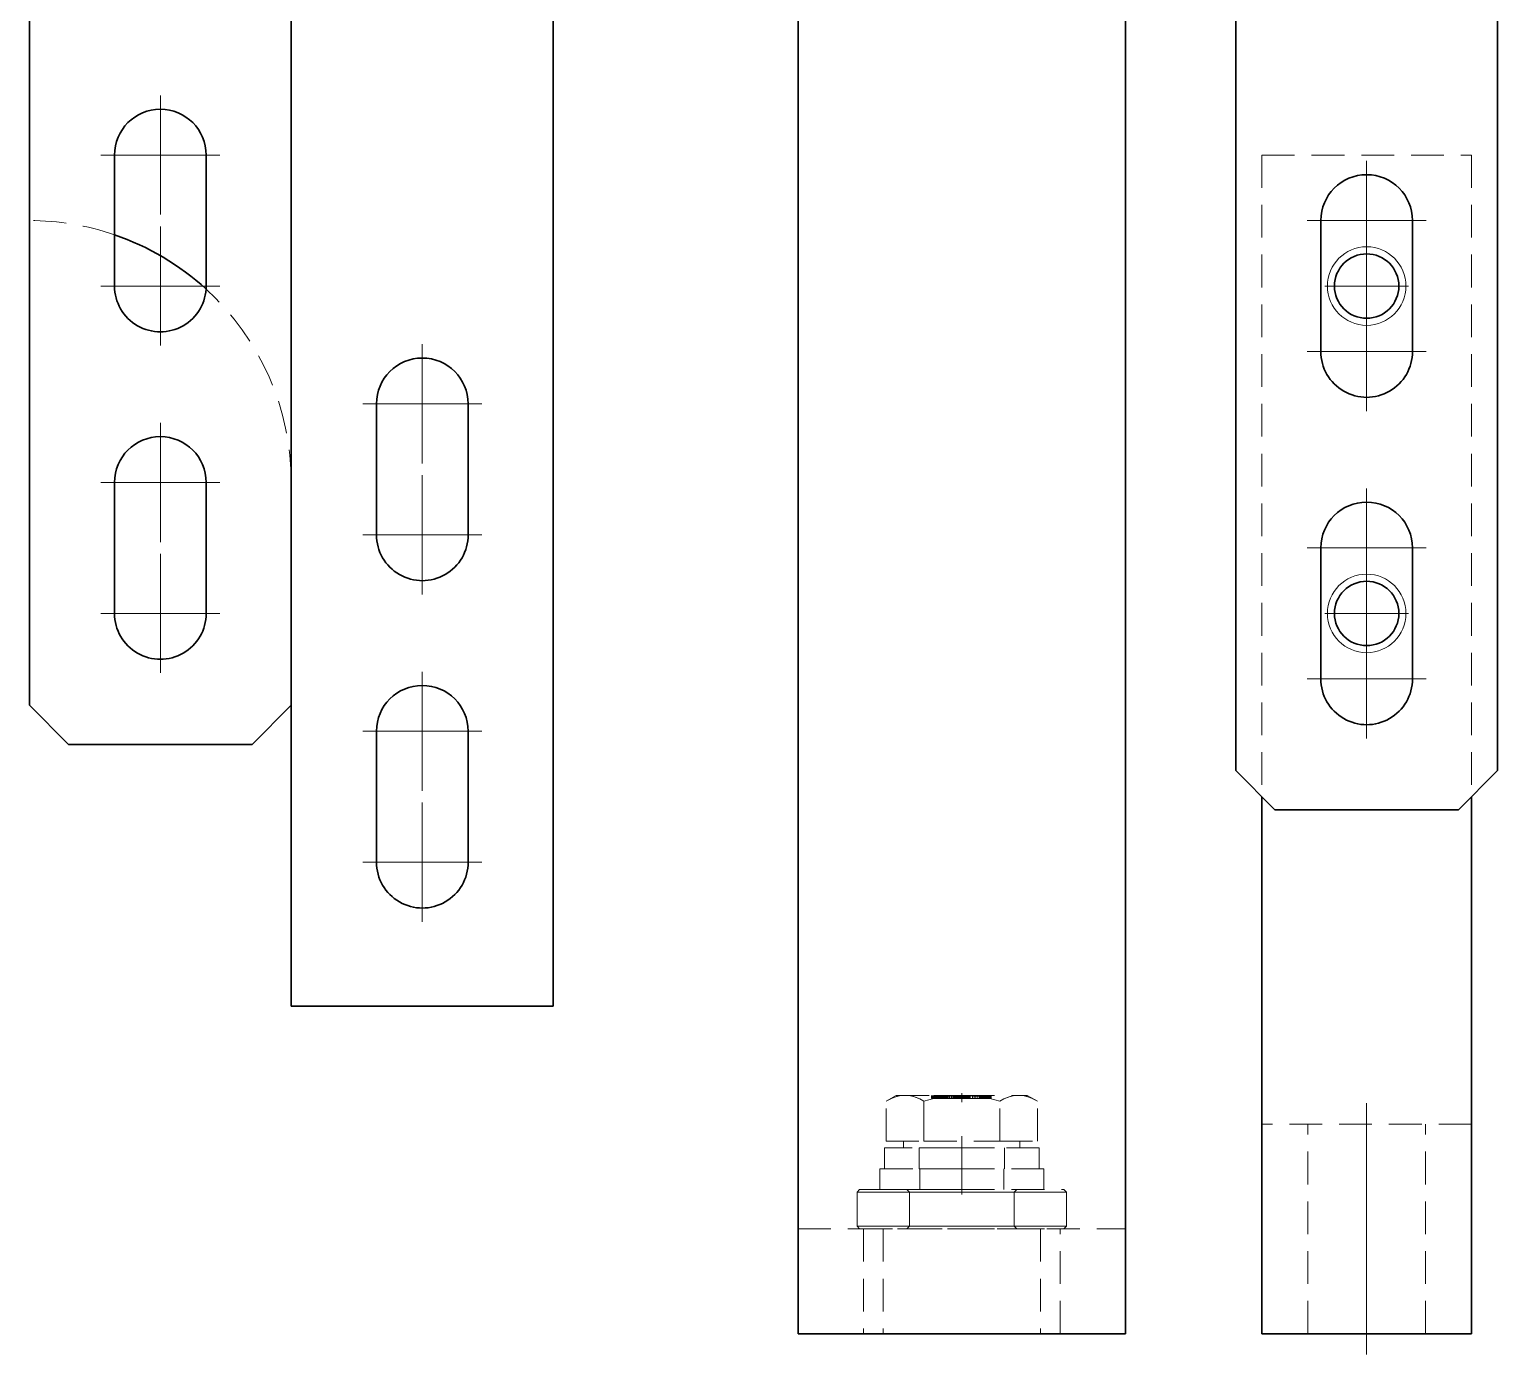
# Model space of a CAD drawing. Header units: millimetres. Extents: x 9439 to 18429, y 1498 to 3280.
# Drawn here: x 9755.2 to 9867.3, y 2251.2 to 2352.4 of the extents above; entities that cross this region are included whole.
import ezdxf

# ---------------------------------------------------------------- set-up
doc = ezdxf.new("R2010")
doc.units = ezdxf.units.MM
doc.linetypes.add('CENTER-HOKUTO', pattern=[23, 20, -1, 1, -1])
doc.linetypes.add('HIDDEN-HOKUTO', pattern=[3.8, 2.5, -1.3])
doc.layers.add('AM_7', color=2, linetype='CENTER-HOKUTO', lineweight=30)
doc.layers.add('AM_HID', color=1, linetype='HIDDEN-HOKUTO', lineweight=25)

msp = doc.modelspace()

# ---------------------------------------------------------------- linework, layer by layer
at = {"color": 7, "lineweight": 35}
for p, q in [((9813.924, 2264.792), (9813.924, 2422.792)), ((9838.924, 2264.792), (9838.924, 2412.792)), ((9847.333, 2295.793), (9847.333, 2360.793)), ((9867.333, 2295.793), (9867.333, 2360.793)), ((9755.233, 2300.793), (9755.233, 2350.793)), ((9775.233, 2300.793), (9775.233, 2350.793)), ((9795.233, 2277.793), (9795.233, 2350.793)), ((9775.233, 2300.793), (9775.233, 2277.793)), ((9849.333, 2293.793), (9849.333, 2252.791)), ((9865.333, 2293.793), (9865.333, 2252.791)), ((9795.233, 2277.793), (9775.233, 2277.793)), ((9813.924, 2252.792), (9838.924, 2252.792))]:
    msp.add_line(p, q, dxfattribs=at)
at = {"color": 7, "lineweight": 35, "ltscale": 0.3}
for p, q in [((9795.233, 2350.793), (9795.233, 2362.793)), ((9813.924, 2252.792), (9813.924, 2264.792)), ((9838.924, 2264.792), (9838.924, 2252.792))]:
    msp.add_line(p, q, dxfattribs=at)
at = {"color": 7, "lineweight": 35, "ltscale": 0.1}
for p, q in [((9755.233, 2350.793), (9755.233, 2354.793)), ((9775.233, 2350.793), (9775.233, 2354.793))]:
    msp.add_line(p, q, dxfattribs=at)
at = {"color": 7, "lineweight": 35, "ltscale": 0.25}
for p, q in [((9761.733, 2332.793), (9761.733, 2342.793)), ((9768.733, 2342.793), (9768.733, 2332.793)), ((9853.833, 2327.793), (9853.833, 2337.793)), ((9860.833, 2337.793), (9860.833, 2327.793)), ((9781.733, 2323.793), (9781.733, 2313.793)), ((9788.733, 2313.793), (9788.733, 2323.793)), ((9761.733, 2307.793), (9761.733, 2317.793)), ((9768.733, 2317.793), (9768.733, 2307.793)), ((9853.833, 2302.793), (9853.833, 2312.793)), ((9860.833, 2312.793), (9860.833, 2302.793)), ((9781.733, 2298.793), (9781.733, 2288.793)), ((9788.733, 2288.793), (9788.733, 2298.793))]:
    msp.add_line(p, q, dxfattribs=at)
at = {"color": 7, "lineweight": 35, "ltscale": 0.106066}
for p, q in [((9758.233, 2297.793), (9755.233, 2300.793)), ((9772.233, 2297.793), (9775.233, 2300.793)), ((9850.333, 2292.793), (9847.333, 2295.793)), ((9864.333, 2292.793), (9867.333, 2295.793))]:
    msp.add_line(p, q, dxfattribs=at)
at = {"color": 7, "lineweight": 35, "ltscale": 0.35}
for p, q in [((9772.233, 2297.793), (9758.233, 2297.793)), ((9864.333, 2292.793), (9850.333, 2292.793))]:
    msp.add_line(p, q, dxfattribs=at)
at = {"color": 7, "lineweight": 35, "ltscale": 0.4}
msp.add_line((9849.333, 2252.791), (9865.333, 2252.791), dxfattribs=at)
at = {"color": 7, "lineweight": 13}
for centre in [(9857.333, 2332.791), (9857.333, 2307.791)]:
    msp.add_circle(centre, 3, dxfattribs=at)
at = {"color": 7, "lineweight": 35}
for centre in [(9857.333, 2332.791), (9857.333, 2307.791)]:
    msp.add_circle(centre, 2.458, dxfattribs=at)
for centre, radius, start, end in [((9765.233, 2342.793), 3.5, 0, 179.99999), ((9857.333, 2337.793), 3.5, 0, 179.99999), ((9755.233, 2317.793), 20, 47.57666, 71.03425), ((9765.233, 2332.793), 3.5, 179.99999, 0), ((9785.233, 2323.793), 3.5, 0, 179.99999), ((9857.333, 2327.793), 3.5, 179.99999, 0), ((9765.233, 2317.793), 3.5, 0, 179.99999), ((9857.333, 2312.793), 3.5, 0, 179.99999), ((9785.233, 2313.793), 3.5, 179.99999, 0), ((9765.233, 2307.793), 3.5, 179.99999, 0), ((9857.333, 2302.793), 3.5, 179.99999, 0), ((9785.233, 2298.793), 3.5, 0, 179.99999), ((9785.233, 2288.793), 3.5, 179.99999, 0)]:
    msp.add_arc(centre, radius, start, end, dxfattribs=at)
at = {"layer": 'AM_7', "color": 2, "lineweight": 13}
for p, q in [((9765.233, 2347.343), (9765.233, 2338.243)), ((9769.783, 2342.793), (9760.683, 2342.793)), ((9857.333, 2342.343), (9857.333, 2333.243)), ((9765.233, 2337.343), (9765.233, 2328.243)), ((9861.883, 2337.793), (9852.783, 2337.793)), ((9857.333, 2335.987), (9857.333, 2329.595)), ((9769.783, 2332.793), (9760.683, 2332.793)), ((9860.529, 2332.791), (9854.137, 2332.791)), ((9857.333, 2332.343), (9857.333, 2323.243)), ((9785.233, 2328.343), (9785.233, 2319.243)), ((9861.883, 2327.793), (9852.783, 2327.793)), ((9789.783, 2323.793), (9780.683, 2323.793)), ((9765.233, 2322.343), (9765.233, 2313.243)), ((9785.233, 2318.343), (9785.233, 2309.243)), ((9769.783, 2317.793), (9760.683, 2317.793)), ((9857.333, 2317.343), (9857.333, 2308.243)), ((9789.783, 2313.793), (9780.683, 2313.793)), ((9861.883, 2312.793), (9852.783, 2312.793)), ((9765.233, 2312.343), (9765.233, 2303.243)), ((9857.333, 2310.987), (9857.333, 2304.595)), ((9769.783, 2307.793), (9760.683, 2307.793)), ((9860.529, 2307.791), (9854.137, 2307.791)), ((9857.333, 2307.343), (9857.333, 2298.243)), ((9785.233, 2303.343), (9785.233, 2294.243)), ((9861.883, 2302.793), (9852.783, 2302.793)), ((9789.783, 2298.793), (9780.683, 2298.793)), ((9785.233, 2293.343), (9785.233, 2284.243)), ((9789.783, 2288.793), (9780.683, 2288.793)), ((9826.424, 2271.166), (9826.424, 2270.482)), ((9857.333, 2251.191), (9857.333, 2270.391)), ((9826.424, 2267.862), (9826.424, 2263.421))]:
    msp.add_line(p, q, dxfattribs=at)
at = {"layer": 'AM_HID', "color": 1, "lineweight": 13}
for p, q in [((9849.333, 2342.791), (9849.333, 2293.793)), ((9849.333, 2342.791), (9865.333, 2342.791)), ((9865.333, 2342.791), (9865.333, 2293.793)), ((9821.424, 2270.992), (9820.649, 2270.544)), ((9820.649, 2267.492), (9820.649, 2270.544)), ((9821.424, 2270.992), (9826.424, 2270.992)), ((9823.535, 2267.492), (9823.535, 2270.544)), ((9823.535, 2270.544), (9823.535, 2267.492)), ((9824.115, 2270.992), (9824.115, 2270.742)), ((9824.119, 2270.742), (9824.115, 2270.742)), ((9824.119, 2270.992), (9824.119, 2270.742)), ((9824.13, 2270.742), (9824.119, 2270.742)), ((9824.12, 2270.992), (9824.12, 2270.742)), ((9824.13, 2270.992), (9824.13, 2270.742)), ((9824.149, 2270.742), (9824.13, 2270.742)), ((9824.136, 2270.992), (9824.136, 2270.742)), ((9824.149, 2270.992), (9824.149, 2270.742)), ((9824.175, 2270.742), (9824.149, 2270.742)), ((9824.163, 2270.992), (9824.163, 2270.742)), ((9824.167, 2270.992), (9824.167, 2270.742)), ((9824.175, 2270.992), (9824.175, 2270.742)), ((9824.209, 2270.742), (9824.175, 2270.742)), ((9824.2, 2270.992), (9824.2, 2270.742)), ((9824.209, 2270.992), (9824.209, 2270.742)), ((9824.251, 2270.742), (9824.209, 2270.742)), ((9824.248, 2270.992), (9824.248, 2270.742)), ((9824.251, 2270.992), (9824.251, 2270.742)), ((9824.3, 2270.742), (9824.251, 2270.742)), ((9824.297, 2270.992), (9824.3, 2270.992)), ((9824.297, 2270.992), (9824.297, 2270.742)), ((9824.3, 2270.992), (9824.3, 2270.742)), ((9824.3, 2270.992), (9824.309, 2270.992)), ((9824.3, 2270.992), (9824.3, 2270.742)), ((9824.356, 2270.742), (9824.3, 2270.742)), ((9824.301, 2270.992), (9824.301, 2270.742)), ((9824.307, 2270.992), (9824.307, 2270.742)), ((9824.309, 2270.992), (9824.323, 2270.992)), ((9824.309, 2270.992), (9824.309, 2270.742)), ((9824.314, 2270.992), (9824.314, 2270.742)), ((9824.323, 2270.992), (9824.323, 2270.742)), ((9824.323, 2270.992), (9824.343, 2270.992)), ((9824.323, 2270.992), (9824.323, 2270.742)), ((9824.324, 2270.992), (9824.324, 2270.742)), ((9824.324, 2270.992), (9824.324, 2270.742)), ((9824.324, 2270.992), (9824.324, 2270.742)), ((9824.324, 2270.992), (9824.324, 2270.742)), ((9824.325, 2270.992), (9824.325, 2270.742)), ((9824.325, 2270.992), (9824.325, 2270.742)), ((9824.325, 2270.992), (9824.325, 2270.742)), ((9824.325, 2270.992), (9824.325, 2270.742)), ((9824.328, 2270.992), (9824.328, 2270.742)), ((9824.328, 2270.992), (9824.328, 2270.742)), ((9824.328, 2270.992), (9824.328, 2270.742)), ((9824.328, 2270.992), (9824.328, 2270.742)), ((9824.331, 2270.992), (9824.331, 2270.742)), ((9824.331, 2270.992), (9824.331, 2270.742)), ((9824.331, 2270.992), (9824.331, 2270.742)), ((9824.331, 2270.992), (9824.331, 2270.742)), ((9824.336, 2270.992), (9824.336, 2270.742)), ((9824.336, 2270.992), (9824.336, 2270.742)), ((9824.336, 2270.992), (9824.336, 2270.742)), ((9824.336, 2270.992), (9824.336, 2270.742)), ((9824.336, 2270.992), (9824.336, 2270.742)), ((9824.342, 2270.992), (9824.342, 2270.742)), ((9824.342, 2270.992), (9824.342, 2270.742)), ((9824.342, 2270.992), (9824.342, 2270.742)), ((9824.342, 2270.992), (9824.342, 2270.742)), ((9824.343, 2270.992), (9824.369, 2270.992)), ((9824.343, 2270.992), (9824.343, 2270.742)), ((9824.349, 2270.992), (9824.349, 2270.742)), ((9824.349, 2270.992), (9824.349, 2270.742)), ((9824.349, 2270.992), (9824.349, 2270.742)), ((9824.349, 2270.992), (9824.349, 2270.742)), ((9824.356, 2270.992), (9824.356, 2270.742)), ((9824.356, 2270.992), (9824.356, 2270.742)), ((9824.356, 2270.992), (9824.356, 2270.742)), ((9824.356, 2270.992), (9824.356, 2270.742)), ((9824.356, 2270.992), (9824.356, 2270.742)), ((9824.421, 2270.742), (9824.356, 2270.742)), ((9824.365, 2270.992), (9824.365, 2270.742)), ((9824.365, 2270.992), (9824.365, 2270.742)), ((9824.365, 2270.992), (9824.365, 2270.742)), ((9824.365, 2270.992), (9824.365, 2270.742)), ((9824.366, 2270.992), (9824.366, 2270.742)), ((9824.369, 2270.992), (9824.4, 2270.992)), ((9824.369, 2270.992), (9824.369, 2270.742)), ((9824.375, 2270.992), (9824.375, 2270.742)), ((9824.375, 2270.992), (9824.375, 2270.742)), ((9824.375, 2270.992), (9824.375, 2270.742)), ((9824.375, 2270.992), (9824.375, 2270.742)), ((9824.376, 2270.992), (9824.376, 2270.742)), ((9824.386, 2270.992), (9824.386, 2270.742)), ((9824.386, 2270.992), (9824.386, 2270.742)), ((9824.386, 2270.992), (9824.386, 2270.742)), ((9824.386, 2270.992), (9824.386, 2270.742)), ((9824.398, 2270.992), (9824.398, 2270.742)), ((9824.398, 2270.992), (9824.398, 2270.742)), ((9824.398, 2270.992), (9824.398, 2270.742)), ((9824.398, 2270.992), (9824.398, 2270.742)), ((9824.4, 2270.992), (9824.437, 2270.992)), ((9824.4, 2270.992), (9824.4, 2270.742)), ((9824.404, 2270.992), (9824.404, 2270.742)), ((9824.411, 2270.992), (9824.411, 2270.742)), ((9824.411, 2270.992), (9824.411, 2270.742)), ((9824.411, 2270.992), (9824.411, 2270.742)), ((9824.411, 2270.992), (9824.411, 2270.742)), ((9824.421, 2270.992), (9824.421, 2270.742)), ((9824.492, 2270.742), (9824.421, 2270.742)), ((9824.425, 2270.992), (9824.425, 2270.742)), ((9824.425, 2270.992), (9824.425, 2270.742)), ((9824.425, 2270.992), (9824.425, 2270.742)), ((9824.425, 2270.992), (9824.425, 2270.742)), ((9824.437, 2270.992), (9824.48, 2270.992)), ((9824.437, 2270.992), (9824.437, 2270.742)), ((9824.44, 2270.992), (9824.44, 2270.742)), ((9824.44, 2270.992), (9824.44, 2270.742)), ((9824.44, 2270.992), (9824.44, 2270.742)), ((9824.44, 2270.992), (9824.44, 2270.742)), ((9824.452, 2270.992), (9824.452, 2270.742)), ((9824.456, 2270.992), (9824.456, 2270.742)), ((9824.456, 2270.992), (9824.456, 2270.742)), ((9824.456, 2270.992), (9824.456, 2270.742)), ((9824.456, 2270.992), (9824.456, 2270.742)), ((9824.456, 2270.992), (9824.456, 2270.742)), ((9824.473, 2270.992), (9824.473, 2270.742)), ((9824.473, 2270.992), (9824.473, 2270.742)), ((9824.473, 2270.992), (9824.473, 2270.742)), ((9824.473, 2270.992), (9824.473, 2270.742)), ((9824.48, 2270.992), (9824.529, 2270.992)), ((9824.48, 2270.992), (9824.48, 2270.742)), ((9824.492, 2270.992), (9824.492, 2270.742)), ((9824.492, 2270.992), (9824.492, 2270.742)), ((9824.492, 2270.992), (9824.492, 2270.742)), ((9824.492, 2270.992), (9824.492, 2270.742)), ((9824.492, 2270.992), (9824.492, 2270.742)), ((9824.572, 2270.742), (9824.492, 2270.742)), ((9824.507, 2270.992), (9824.507, 2270.742)), ((9824.511, 2270.992), (9824.511, 2270.742)), ((9824.511, 2270.992), (9824.511, 2270.742)), ((9824.511, 2270.992), (9824.511, 2270.742)), ((9824.511, 2270.992), (9824.511, 2270.742)), ((9824.529, 2270.992), (9824.583, 2270.992)), ((9824.529, 2270.992), (9824.529, 2270.742)), ((9824.531, 2270.992), (9824.531, 2270.742)), ((9824.531, 2270.992), (9824.531, 2270.742)), ((9824.531, 2270.992), (9824.531, 2270.742)), ((9824.531, 2270.992), (9824.531, 2270.742)), ((9824.547, 2270.992), (9824.547, 2270.742)), ((9824.572, 2270.992), (9824.572, 2270.742)), ((9824.572, 2270.992), (9824.572, 2270.742)), ((9824.659, 2270.742), (9824.572, 2270.742)), ((9824.583, 2270.992), (9824.645, 2270.992)), ((9824.583, 2270.992), (9824.583, 2270.742)), ((9824.645, 2270.992), (9824.717, 2270.992)), ((9824.645, 2270.992), (9824.645, 2270.742)), ((9824.645, 2270.992), (9824.645, 2270.742)), ((9824.648, 2270.992), (9824.648, 2270.742)), ((9824.659, 2270.992), (9824.659, 2270.742)), ((9824.755, 2270.742), (9824.659, 2270.742)), ((9824.717, 2270.992), (9824.799, 2270.992)), ((9824.717, 2270.992), (9824.717, 2270.742)), ((9824.726, 2270.992), (9824.726, 2270.742)), ((9824.755, 2270.992), (9824.755, 2270.742)), ((9824.858, 2270.742), (9824.755, 2270.742)), ((9824.76, 2270.992), (9824.76, 2270.742)), ((9824.799, 2270.992), (9824.891, 2270.992)), ((9824.799, 2270.992), (9824.799, 2270.742)), ((9824.815, 2270.992), (9824.815, 2270.742)), ((9824.858, 2270.992), (9824.858, 2270.742)), ((9824.97, 2270.742), (9824.858, 2270.742)), ((9824.881, 2270.992), (9824.881, 2270.742)), ((9824.891, 2270.992), (9824.993, 2270.992)), ((9824.891, 2270.992), (9824.891, 2270.742)), ((9824.912, 2270.992), (9824.912, 2270.742)), ((9824.97, 2270.992), (9824.97, 2270.742)), ((9825.09, 2270.742), (9824.97, 2270.742)), ((9824.993, 2270.992), (9825.104, 2270.992)), ((9824.993, 2270.992), (9824.993, 2270.742)), ((9825.011, 2270.992), (9825.011, 2270.742)), ((9825.015, 2270.992), (9825.015, 2270.742)), ((9825.09, 2270.992), (9825.09, 2270.742)), ((9825.217, 2270.742), (9825.09, 2270.742)), ((9825.104, 2270.992), (9825.226, 2270.992)), ((9825.104, 2270.992), (9825.104, 2270.742)), ((9825.126, 2270.992), (9825.126, 2270.742)), ((9825.129, 2270.992), (9825.129, 2270.742)), ((9825.152, 2270.992), (9825.152, 2270.742)), ((9825.217, 2270.992), (9825.217, 2270.742)), ((9825.353, 2270.742), (9825.217, 2270.742)), ((9825.226, 2270.992), (9825.357, 2270.992)), ((9825.226, 2270.992), (9825.226, 2270.742)), ((9825.243, 2270.992), (9825.243, 2270.742)), ((9825.301, 2270.992), (9825.301, 2270.742)), ((9825.353, 2270.992), (9825.353, 2270.742)), ((9825.497, 2270.742), (9825.353, 2270.742)), ((9825.357, 2270.992), (9825.498, 2270.992)), ((9825.357, 2270.992), (9825.357, 2270.742)), ((9825.367, 2270.992), (9825.367, 2270.742)), ((9825.461, 2270.992), (9825.461, 2270.742)), ((9825.497, 2270.992), (9825.497, 2270.742)), ((9825.649, 2270.742), (9825.497, 2270.742)), ((9825.498, 2270.992), (9825.649, 2270.992)), ((9825.498, 2270.992), (9825.498, 2270.742)), ((9825.499, 2270.992), (9825.499, 2270.742)), ((9825.63, 2270.992), (9825.63, 2270.742)), ((9825.637, 2270.992), (9825.637, 2270.742)), ((9825.649, 2270.992), (9825.649, 2270.742)), ((9825.649, 2270.992), (9825.751, 2270.992)), ((9825.649, 2270.992), (9825.649, 2270.742)), ((9825.752, 2270.742), (9825.649, 2270.742)), ((9825.751, 2270.992), (9825.848, 2270.992)), ((9825.751, 2270.992), (9825.751, 2270.742)), ((9825.752, 2270.992), (9825.752, 2270.742)), ((9825.853, 2270.742), (9825.752, 2270.742)), ((9825.783, 2270.992), (9825.783, 2270.742)), ((9825.809, 2270.992), (9825.809, 2270.742)), ((9825.848, 2270.992), (9825.94, 2270.992)), ((9825.848, 2270.992), (9825.848, 2270.742)), ((9825.853, 2270.992), (9825.853, 2270.742)), ((9825.952, 2270.742), (9825.853, 2270.742)), ((9825.935, 2270.992), (9825.935, 2270.742)), ((9825.94, 2270.992), (9826.028, 2270.992)), ((9825.94, 2270.992), (9825.94, 2270.742)), ((9825.952, 2270.992), (9825.952, 2270.742)), ((9826.049, 2270.742), (9825.952, 2270.742)), ((9825.997, 2270.992), (9825.997, 2270.742)), ((9826.026, 2270.992), (9826.026, 2270.742)), ((9826.028, 2270.992), (9826.111, 2270.992)), ((9826.028, 2270.992), (9826.028, 2270.742)), ((9826.049, 2270.992), (9826.049, 2270.742)), ((9826.143, 2270.742), (9826.049, 2270.742)), ((9826.11, 2270.992), (9826.11, 2270.742)), ((9826.111, 2270.992), (9826.189, 2270.992)), ((9826.111, 2270.992), (9826.111, 2270.742)), ((9826.143, 2270.992), (9826.143, 2270.742)), ((9826.236, 2270.742), (9826.143, 2270.742)), ((9826.189, 2270.992), (9826.189, 2270.742)), ((9826.189, 2270.992), (9826.262, 2270.992)), ((9826.189, 2270.992), (9826.189, 2270.742)), ((9826.195, 2270.992), (9826.195, 2270.742)), ((9826.236, 2270.992), (9826.236, 2270.742)), ((9826.326, 2270.742), (9826.236, 2270.742)), ((9826.262, 2270.992), (9826.262, 2270.742)), ((9826.262, 2270.992), (9826.331, 2270.992)), ((9826.262, 2270.992), (9826.262, 2270.742)), ((9826.325, 2270.992), (9826.325, 2270.742)), ((9826.326, 2270.992), (9826.326, 2270.742)), ((9826.415, 2270.742), (9826.326, 2270.742)), ((9826.328, 2270.992), (9826.328, 2270.742)), ((9826.331, 2270.992), (9826.396, 2270.992)), ((9826.331, 2270.992), (9826.331, 2270.742)), ((9826.389, 2270.992), (9826.389, 2270.742)), ((9826.391, 2270.992), (9826.391, 2270.742)), ((9826.396, 2270.992), (9826.455, 2270.992)), ((9826.396, 2270.992), (9826.396, 2270.742)), ((9826.415, 2270.992), (9826.415, 2270.742)), ((9826.501, 2270.742), (9826.415, 2270.742)), ((9826.424, 2270.992), (9831.424, 2270.992)), ((9826.429, 2270.992), (9826.429, 2270.742)), ((9826.444, 2270.992), (9826.444, 2270.742)), ((9826.454, 2270.992), (9826.454, 2270.742)), ((9826.455, 2270.992), (9826.509, 2270.992)), ((9826.455, 2270.992), (9826.455, 2270.742)), ((9826.493, 2270.992), (9826.493, 2270.742)), ((9826.501, 2270.992), (9826.501, 2270.742)), ((9826.585, 2270.742), (9826.501, 2270.742)), ((9826.509, 2270.992), (9826.558, 2270.992)), ((9826.509, 2270.992), (9826.509, 2270.742)), ((9826.513, 2270.992), (9826.513, 2270.742)), ((9826.535, 2270.992), (9826.535, 2270.742)), ((9826.558, 2270.992), (9826.601, 2270.992)), ((9826.558, 2270.992), (9826.558, 2270.742)), ((9826.569, 2270.992), (9826.569, 2270.742)), ((9826.572, 2270.992), (9826.572, 2270.742)), ((9826.585, 2270.992), (9826.585, 2270.742)), ((9826.664, 2270.742), (9826.585, 2270.742)), ((9826.586, 2270.992), (9826.586, 2270.742)), ((9826.601, 2270.992), (9826.638, 2270.992)), ((9826.601, 2270.992), (9826.601, 2270.742)), ((9826.604, 2270.992), (9826.604, 2270.742)), ((9826.621, 2270.992), (9826.621, 2270.742)), ((9826.633, 2270.992), (9826.633, 2270.742)), ((9826.638, 2270.992), (9826.67, 2270.992)), ((9826.638, 2270.992), (9826.638, 2270.742)), ((9826.651, 2270.992), (9826.651, 2270.742)), ((9826.658, 2270.992), (9826.658, 2270.742)), ((9826.664, 2270.992), (9826.664, 2270.742)), ((9826.735, 2270.742), (9826.664, 2270.742)), ((9826.67, 2270.992), (9826.67, 2270.742)), ((9826.67, 2270.992), (9826.695, 2270.992)), ((9826.67, 2270.992), (9826.67, 2270.742)), ((9826.68, 2270.992), (9826.68, 2270.742)), ((9826.695, 2270.992), (9826.715, 2270.992)), ((9826.695, 2270.992), (9826.695, 2270.742)), ((9826.699, 2270.992), (9826.699, 2270.742)), ((9826.714, 2270.992), (9826.714, 2270.742)), ((9826.715, 2270.992), (9826.73, 2270.992)), ((9826.715, 2270.992), (9826.715, 2270.742)), ((9826.716, 2270.992), (9826.716, 2270.742)), ((9826.726, 2270.992), (9826.726, 2270.742)), ((9826.73, 2270.992), (9826.738, 2270.992)), ((9826.73, 2270.992), (9826.73, 2270.742)), ((9826.734, 2270.992), (9826.734, 2270.742)), ((9826.735, 2270.992), (9826.735, 2270.742)), ((9826.797, 2270.742), (9826.735, 2270.742)), ((9826.738, 2270.992), (9826.741, 2270.992)), ((9826.738, 2270.992), (9826.738, 2270.742)), ((9826.739, 2270.992), (9826.739, 2270.742)), ((9826.741, 2270.992), (9826.741, 2270.742)), ((9826.758, 2270.992), (9826.758, 2270.742)), ((9826.797, 2270.992), (9826.797, 2270.742)), ((9826.797, 2270.992), (9826.797, 2270.742)), ((9826.851, 2270.742), (9826.797, 2270.742)), ((9826.828, 2270.992), (9826.828, 2270.742)), ((9826.832, 2270.992), (9826.832, 2270.742)), ((9826.851, 2270.992), (9826.851, 2270.742)), ((9826.897, 2270.742), (9826.851, 2270.742)), ((9826.862, 2270.992), (9826.862, 2270.742)), ((9826.864, 2270.992), (9826.864, 2270.742)), ((9826.893, 2270.992), (9826.893, 2270.742)), ((9826.897, 2270.992), (9826.897, 2270.742)), ((9826.935, 2270.742), (9826.897, 2270.742)), ((9826.918, 2270.992), (9826.918, 2270.742)), ((9826.935, 2270.992), (9826.935, 2270.742)), ((9826.964, 2270.742), (9826.935, 2270.742)), ((9826.94, 2270.992), (9826.94, 2270.742)), ((9826.959, 2270.992), (9826.959, 2270.742)), ((9826.964, 2270.992), (9826.964, 2270.742)), ((9826.985, 2270.742), (9826.964, 2270.742)), ((9826.974, 2270.992), (9826.974, 2270.742)), ((9826.985, 2270.992), (9826.985, 2270.742)), ((9826.997, 2270.742), (9826.985, 2270.742)), ((9826.986, 2270.992), (9826.986, 2270.742)), ((9826.994, 2270.992), (9826.994, 2270.742)), ((9826.997, 2270.992), (9826.997, 2270.742)), ((9827.001, 2270.742), (9826.997, 2270.742)), ((9826.999, 2270.992), (9826.999, 2270.742)), ((9827.001, 2270.992), (9827.001, 2270.742)), ((9827.051, 2270.742), (9827.001, 2270.742)), ((9827.051, 2270.992), (9827.051, 2270.742)), ((9827.255, 2270.742), (9827.051, 2270.742)), ((9827.062, 2270.992), (9827.062, 2270.742)), ((9827.251, 2270.992), (9827.251, 2270.742)), ((9827.255, 2270.992), (9827.255, 2270.742)), ((9827.44, 2270.742), (9827.255, 2270.742)), ((9827.429, 2270.992), (9827.429, 2270.742)), ((9827.44, 2270.992), (9827.44, 2270.742)), ((9827.606, 2270.742), (9827.44, 2270.742)), ((9827.596, 2270.992), (9827.596, 2270.742)), ((9827.606, 2270.992), (9827.606, 2270.742)), ((9827.753, 2270.742), (9827.606, 2270.742)), ((9827.751, 2270.992), (9827.751, 2270.742)), ((9827.753, 2270.992), (9827.753, 2270.742)), ((9827.809, 2270.742), (9827.753, 2270.742)), ((9827.781, 2270.992), (9827.781, 2270.742)), ((9827.782, 2270.992), (9827.782, 2270.742)), ((9827.782, 2270.992), (9827.782, 2270.742)), ((9827.784, 2270.742), (9827.782, 2270.742)), ((9827.784, 2270.992), (9827.784, 2270.742)), ((9827.784, 2270.992), (9827.784, 2270.742)), ((9827.788, 2270.742), (9827.784, 2270.742)), ((9827.787, 2270.992), (9827.787, 2270.742)), ((9827.788, 2270.992), (9827.788, 2270.742)), ((9827.794, 2270.742), (9827.788, 2270.742)), ((9827.792, 2270.992), (9827.792, 2270.742)), ((9827.794, 2270.992), (9827.794, 2270.742)), ((9827.801, 2270.742), (9827.794, 2270.742)), ((9827.797, 2270.992), (9827.797, 2270.742)), ((9827.801, 2270.992), (9827.801, 2270.742)), ((9827.809, 2270.742), (9827.801, 2270.742)), ((9827.805, 2270.992), (9827.805, 2270.742)), ((9827.809, 2270.992), (9827.809, 2270.742)), ((9827.819, 2270.742), (9827.809, 2270.742)), ((9827.813, 2270.992), (9827.813, 2270.742)), ((9827.819, 2270.992), (9827.819, 2270.742)), ((9827.831, 2270.742), (9827.819, 2270.742)), ((9827.823, 2270.992), (9827.823, 2270.742)), ((9827.831, 2270.992), (9827.831, 2270.742)), ((9827.844, 2270.742), (9827.831, 2270.742)), ((9827.834, 2270.992), (9827.834, 2270.742)), ((9827.844, 2270.992), (9827.844, 2270.742)), ((9827.859, 2270.742), (9827.844, 2270.742)), ((9827.846, 2270.992), (9827.846, 2270.742)), ((9827.859, 2270.992), (9827.859, 2270.742)), ((9827.859, 2270.992), (9827.859, 2270.742)), ((9827.876, 2270.742), (9827.859, 2270.742)), ((9827.86, 2270.992), (9827.86, 2270.742)), ((9827.875, 2270.992), (9827.875, 2270.742)), ((9827.876, 2270.992), (9827.876, 2270.742)), ((9827.893, 2270.742), (9827.876, 2270.742)), ((9827.881, 2270.992), (9827.881, 2270.742)), ((9827.891, 2270.992), (9827.891, 2270.742)), ((9827.893, 2270.992), (9827.893, 2270.742)), ((9827.913, 2270.742), (9827.893, 2270.742)), ((9827.895, 2270.992), (9827.895, 2270.742)), ((9827.909, 2270.992), (9827.909, 2270.742)), ((9827.913, 2270.992), (9827.913, 2270.742)), ((9827.934, 2270.742), (9827.913, 2270.742)), ((9827.927, 2270.992), (9827.927, 2270.742)), ((9827.934, 2270.992), (9827.934, 2270.742)), ((9827.957, 2270.742), (9827.934, 2270.742)), ((9827.937, 2270.992), (9827.937, 2270.742)), ((9827.948, 2270.992), (9827.948, 2270.742)), ((9827.957, 2270.992), (9827.957, 2270.742)), ((9827.981, 2270.742), (9827.957, 2270.742)), ((9827.969, 2270.992), (9827.969, 2270.742)), ((9827.981, 2270.992), (9827.981, 2270.742)), ((9828.007, 2270.742), (9827.981, 2270.742)), ((9827.99, 2270.992), (9827.99, 2270.742)), ((9827.992, 2270.992), (9827.992, 2270.742)), ((9828.007, 2270.992), (9828.007, 2270.742)), ((9828.034, 2270.742), (9828.007, 2270.742)), ((9828.016, 2270.992), (9828.016, 2270.742)), ((9828.028, 2270.992), (9828.028, 2270.742)), ((9828.034, 2270.992), (9828.034, 2270.742)), ((9828.063, 2270.742), (9828.034, 2270.742)), ((9828.041, 2270.992), (9828.041, 2270.742)), ((9828.052, 2270.992), (9828.052, 2270.742)), ((9828.062, 2270.992), (9828.062, 2270.742)), ((9828.063, 2270.992), (9828.063, 2270.742)), ((9828.093, 2270.742), (9828.063, 2270.742)), ((9828.072, 2270.992), (9828.072, 2270.742)), ((9828.08, 2270.992), (9828.08, 2270.742)), ((9828.083, 2270.992), (9828.083, 2270.742)), ((9828.093, 2270.992), (9828.093, 2270.742)), ((9828.093, 2270.992), (9828.093, 2270.742)), ((9828.125, 2270.742), (9828.093, 2270.742)), ((9828.104, 2270.992), (9828.104, 2270.742)), ((9828.114, 2270.992), (9828.114, 2270.742)), ((9828.124, 2270.992), (9828.124, 2270.742)), ((9828.125, 2270.992), (9828.125, 2270.742)), ((9828.158, 2270.742), (9828.125, 2270.742)), ((9828.135, 2270.992), (9828.135, 2270.742)), ((9828.149, 2270.992), (9828.149, 2270.742)), ((9828.156, 2270.992), (9828.156, 2270.742)), ((9828.157, 2270.992), (9828.157, 2270.742)), ((9828.158, 2270.992), (9828.158, 2270.742)), ((9828.191, 2270.742), (9828.158, 2270.742)), ((9828.166, 2270.992), (9828.166, 2270.742)), ((9828.176, 2270.992), (9828.176, 2270.742)), ((9828.187, 2270.992), (9828.187, 2270.742)), ((9828.191, 2270.992), (9828.191, 2270.742)), ((9828.226, 2270.742), (9828.191, 2270.742)), ((9828.197, 2270.992), (9828.197, 2270.742)), ((9828.208, 2270.992), (9828.208, 2270.742)), ((9828.218, 2270.992), (9828.218, 2270.742)), ((9828.225, 2270.992), (9828.225, 2270.742)), ((9828.226, 2270.992), (9828.226, 2270.742)), ((9828.262, 2270.742), (9828.226, 2270.742)), ((9828.228, 2270.992), (9828.228, 2270.742)), ((9828.239, 2270.992), (9828.239, 2270.742)), ((9828.249, 2270.992), (9828.249, 2270.742)), ((9828.249, 2270.992), (9828.249, 2270.742)), ((9828.249, 2270.992), (9828.249, 2270.742)), ((9828.257, 2270.992), (9828.257, 2270.742)), ((9828.262, 2270.992), (9828.262, 2270.742)), ((9828.299, 2270.742), (9828.262, 2270.742)), ((9828.269, 2270.992), (9828.269, 2270.742)), ((9828.269, 2270.992), (9828.269, 2270.742)), ((9828.27, 2270.992), (9828.27, 2270.742)), ((9828.286, 2270.992), (9828.286, 2270.742)), ((9828.289, 2270.992), (9828.289, 2270.742)), ((9828.289, 2270.992), (9828.289, 2270.742)), ((9828.289, 2270.992), (9828.289, 2270.742)), ((9828.299, 2270.992), (9828.299, 2270.742)), ((9828.337, 2270.742), (9828.299, 2270.742)), ((9828.307, 2270.992), (9828.307, 2270.742)), ((9828.307, 2270.992), (9828.307, 2270.742)), ((9828.308, 2270.992), (9828.308, 2270.742)), ((9828.324, 2270.992), (9828.324, 2270.742)), ((9828.324, 2270.992), (9828.324, 2270.742)), ((9828.326, 2270.992), (9828.326, 2270.742)), ((9828.337, 2270.992), (9828.337, 2270.742)), ((9828.376, 2270.742), (9828.337, 2270.742)), ((9828.338, 2270.992), (9828.338, 2270.742)), ((9828.34, 2270.992), (9828.34, 2270.742)), ((9828.34, 2270.992), (9828.34, 2270.742)), ((9828.343, 2270.992), (9828.343, 2270.742)), ((9828.353, 2270.992), (9828.353, 2270.742)), ((9828.355, 2270.992), (9828.355, 2270.742)), ((9828.355, 2270.992), (9828.355, 2270.742)), ((9828.36, 2270.992), (9828.36, 2270.742)), ((9828.369, 2270.992), (9828.369, 2270.742)), ((9828.369, 2270.992), (9828.369, 2270.742)), ((9828.376, 2270.992), (9828.376, 2270.742)), ((9828.376, 2270.992), (9828.376, 2270.742)), ((9828.416, 2270.742), (9828.376, 2270.742)), ((9828.382, 2270.992), (9828.382, 2270.742)), ((9828.382, 2270.992), (9828.382, 2270.742)), ((9828.382, 2270.992), (9828.382, 2270.742)), ((9828.391, 2270.992), (9828.391, 2270.742)), ((9828.394, 2270.992), (9828.394, 2270.742)), ((9828.394, 2270.992), (9828.394, 2270.742)), ((9828.405, 2270.992), (9828.405, 2270.742)), ((9828.405, 2270.992), (9828.405, 2270.742)), ((9828.405, 2270.992), (9828.405, 2270.742)), ((9828.415, 2270.992), (9828.415, 2270.742)), ((9828.415, 2270.992), (9828.415, 2270.742)), ((9828.416, 2270.992), (9828.416, 2270.742)), ((9828.457, 2270.742), (9828.416, 2270.742)), ((9828.418, 2270.992), (9828.418, 2270.742)), ((9828.419, 2270.992), (9828.419, 2270.742)), ((9828.424, 2270.992), (9828.424, 2270.742)), ((9828.424, 2270.992), (9828.424, 2270.742)), ((9828.431, 2270.992), (9828.431, 2270.742)), ((9828.432, 2270.992), (9828.432, 2270.742)), ((9828.432, 2270.992), (9828.432, 2270.742)), ((9828.436, 2270.992), (9828.436, 2270.742)), ((9828.438, 2270.992), (9828.438, 2270.742)), ((9828.438, 2270.992), (9828.438, 2270.742)), ((9828.442, 2270.992), (9828.442, 2270.742)), ((9828.444, 2270.992), (9828.444, 2270.742)), ((9828.444, 2270.992), (9828.444, 2270.742)), ((9828.447, 2270.992), (9828.447, 2270.742)), ((9828.449, 2270.992), (9828.449, 2270.742)), ((9828.449, 2270.992), (9828.449, 2270.742)), ((9828.451, 2270.992), (9828.451, 2270.742)), ((9828.452, 2270.992), (9828.452, 2270.742)), ((9828.452, 2270.992), (9828.452, 2270.742)), ((9828.455, 2270.992), (9828.455, 2270.742)), ((9828.455, 2270.992), (9828.455, 2270.742)), ((9828.457, 2270.992), (9828.457, 2270.742)), ((9828.457, 2270.992), (9828.457, 2270.742)), ((9828.457, 2270.992), (9828.457, 2270.742)), ((9828.457, 2270.992), (9828.457, 2270.742)), ((9828.497, 2270.742), (9828.457, 2270.742)), ((9828.46, 2270.992), (9828.46, 2270.742)), ((9828.467, 2270.992), (9828.467, 2270.742)), ((9828.467, 2270.992), (9828.467, 2270.742)), ((9828.473, 2270.992), (9828.473, 2270.742)), ((9828.477, 2270.992), (9828.477, 2270.742)), ((9828.479, 2270.992), (9828.479, 2270.742)), ((9828.481, 2270.992), (9828.481, 2270.742)), ((9828.483, 2270.992), (9828.483, 2270.742)), ((9828.483, 2270.992), (9828.483, 2270.742)), ((9828.497, 2270.992), (9828.497, 2270.742)), ((9828.532, 2270.742), (9828.497, 2270.742)), ((9828.506, 2270.992), (9828.506, 2270.742)), ((9828.532, 2270.992), (9828.532, 2270.742)), ((9828.563, 2270.742), (9828.532, 2270.742)), ((9828.563, 2270.992), (9828.563, 2270.742)), ((9828.563, 2270.992), (9828.563, 2270.742)), ((9828.59, 2270.742), (9828.563, 2270.742)), ((9828.59, 2270.992), (9828.59, 2270.742)), ((9828.613, 2270.742), (9828.59, 2270.742)), ((9828.608, 2270.992), (9828.608, 2270.742)), ((9828.613, 2270.992), (9828.613, 2270.742)), ((9828.613, 2270.992), (9828.613, 2270.742)), ((9828.632, 2270.742), (9828.613, 2270.742)), ((9828.632, 2270.992), (9828.632, 2270.742)), ((9828.646, 2270.742), (9828.632, 2270.742)), ((9828.64, 2270.992), (9828.64, 2270.742)), ((9828.646, 2270.992), (9828.646, 2270.742)), ((9828.657, 2270.742), (9828.646, 2270.742)), ((9828.657, 2270.992), (9828.657, 2270.742)), ((9828.663, 2270.742), (9828.657, 2270.742)), ((9828.659, 2270.992), (9828.659, 2270.742)), ((9828.663, 2270.992), (9828.663, 2270.742)), ((9828.665, 2270.742), (9828.663, 2270.742)), ((9828.665, 2270.992), (9828.665, 2270.742)), ((9829.314, 2267.492), (9829.314, 2270.544)), ((9829.314, 2267.492), (9829.314, 2270.544)), ((9831.424, 2270.992), (9832.2, 2270.544)), ((9832.2, 2267.492), (9832.2, 2270.544)), ((9865.333, 2268.791), (9849.333, 2268.791)), ((9852.833, 2252.791), (9852.833, 2268.791)), ((9852.833, 2252.791), (9852.833, 2268.791)), ((9861.833, 2252.791), (9861.833, 2268.791)), ((9861.833, 2252.791), (9861.833, 2268.791)), ((9826.424, 2266.992), (9820.524, 2266.992)), ((9820.524, 2266.992), (9820.524, 2265.392)), ((9820.649, 2267.492), (9823.535, 2267.492)), ((9821.984, 2267.492), (9821.984, 2266.992)), ((9823.174, 2266.992), (9826.424, 2266.992)), ((9823.174, 2266.992), (9823.174, 2265.392)), ((9823.535, 2267.492), (9829.314, 2267.492)), ((9832.325, 2266.992), (9826.424, 2266.992)), ((9826.424, 2266.992), (9829.674, 2266.992)), ((9829.314, 2267.492), (9832.2, 2267.492)), ((9829.674, 2266.992), (9829.674, 2265.392)), ((9830.864, 2267.492), (9830.864, 2266.992)), ((9832.325, 2266.992), (9832.325, 2265.392)), ((9820.174, 2265.392), (9826.424, 2265.392)), ((9820.174, 2265.392), (9820.174, 2263.792)), ((9823.174, 2265.392), (9826.424, 2265.392)), ((9823.224, 2265.392), (9823.224, 2263.792)), ((9826.424, 2265.392), (9832.674, 2265.392)), ((9826.424, 2265.392), (9829.674, 2265.392)), ((9829.624, 2265.392), (9829.624, 2263.792)), ((9832.674, 2265.392), (9832.674, 2263.792)), ((9818.624, 2263.792), (9818.424, 2263.592)), ((9818.624, 2263.792), (9818.424, 2263.592)), ((9826.424, 2263.592), (9818.424, 2263.592)), ((9818.424, 2260.992), (9818.424, 2263.592)), ((9818.424, 2263.592), (9826.424, 2263.592)), ((9818.424, 2263.592), (9818.424, 2260.992)), ((9818.624, 2263.792), (9826.424, 2263.792)), ((9820.174, 2263.792), (9826.424, 2263.792)), ((9822.424, 2263.592), (9822.224, 2263.792)), ((9822.424, 2263.592), (9822.224, 2263.792)), ((9826.424, 2263.592), (9822.424, 2263.592)), ((9822.424, 2260.992), (9822.424, 2263.592)), ((9826.424, 2263.592), (9822.424, 2263.592)), ((9822.424, 2263.592), (9822.424, 2260.992)), ((9826.424, 2263.792), (9834.224, 2263.792)), ((9826.424, 2263.792), (9832.674, 2263.792)), ((9830.424, 2263.592), (9826.424, 2263.592)), ((9834.424, 2263.592), (9826.424, 2263.592)), ((9830.424, 2263.592), (9826.424, 2263.592)), ((9826.424, 2263.592), (9834.424, 2263.592)), ((9830.424, 2263.592), (9830.624, 2263.792)), ((9830.424, 2263.592), (9830.624, 2263.792)), ((9830.424, 2260.992), (9830.424, 2263.592)), ((9830.424, 2263.592), (9830.424, 2260.992)), ((9834.224, 2263.792), (9834.424, 2263.592)), ((9834.224, 2263.792), (9834.424, 2263.592)), ((9834.424, 2260.992), (9834.424, 2263.592)), ((9834.424, 2263.592), (9834.424, 2260.992)), ((9813.924, 2260.792), (9838.924, 2260.792)), ((9826.424, 2260.992), (9818.424, 2260.992)), ((9818.624, 2260.792), (9818.424, 2260.992)), ((9818.424, 2260.992), (9826.424, 2260.992)), ((9818.624, 2260.792), (9818.424, 2260.992)), ((9818.624, 2260.792), (9826.424, 2260.792)), ((9818.924, 2260.792), (9818.924, 2252.792)), ((9820.424, 2260.792), (9820.424, 2252.792)), ((9820.424, 2260.792), (9820.424, 2252.792)), ((9822.424, 2260.992), (9822.224, 2260.792)), ((9822.424, 2260.992), (9822.224, 2260.792)), ((9822.424, 2260.992), (9826.424, 2260.992)), ((9822.424, 2260.992), (9826.424, 2260.992)), ((9826.424, 2260.992), (9830.424, 2260.992)), ((9834.424, 2260.992), (9826.424, 2260.992)), ((9826.424, 2260.992), (9830.424, 2260.992)), ((9826.424, 2260.992), (9834.424, 2260.992)), ((9826.424, 2260.792), (9834.224, 2260.792)), ((9830.424, 2260.992), (9830.624, 2260.792)), ((9830.424, 2260.992), (9830.624, 2260.792)), ((9832.424, 2260.792), (9832.424, 2252.792)), ((9832.424, 2260.792), (9832.424, 2252.792)), ((9833.924, 2252.792), (9833.924, 2260.792)), ((9834.224, 2260.792), (9834.424, 2260.992)), ((9834.224, 2260.792), (9834.424, 2260.992))]:
    msp.add_line(p, q, dxfattribs=at)
for points in [[(9823.535, 2270.544), (9823.14, 2270.747), (9822.741, 2270.895), (9822.386, 2270.971), (9822.031, 2270.99), (9821.665, 2270.949), (9821.302, 2270.85), (9820.974, 2270.715), (9820.649, 2270.544)], [(9820.649, 2270.544), (9821.044, 2270.747), (9821.444, 2270.895), (9821.798, 2270.971), (9822.154, 2270.99), (9822.519, 2270.949), (9822.882, 2270.85), (9823.21, 2270.715), (9823.535, 2270.544)], [(9826.424, 2270.992), (9825.732, 2270.964), (9825.044, 2270.884), (9824.285, 2270.739), (9823.535, 2270.544)], [(9823.535, 2270.544), (9824.285, 2270.739), (9825.044, 2270.884), (9825.732, 2270.964), (9826.424, 2270.992)], [(9829.314, 2270.544), (9828.564, 2270.739), (9827.805, 2270.884), (9827.117, 2270.964), (9826.424, 2270.992)], [(9826.424, 2270.992), (9827.117, 2270.964), (9827.805, 2270.884), (9828.564, 2270.739), (9829.314, 2270.544)], [(9829.314, 2270.544), (9829.709, 2270.747), (9830.108, 2270.895), (9830.463, 2270.971), (9830.818, 2270.99), (9831.184, 2270.949), (9831.547, 2270.85), (9831.875, 2270.715), (9832.2, 2270.544)], [(9832.2, 2270.544), (9831.805, 2270.747), (9831.405, 2270.895), (9831.051, 2270.971), (9830.695, 2270.99), (9830.33, 2270.949), (9829.967, 2270.85), (9829.639, 2270.715), (9829.314, 2270.544)]]:
    msp.add_lwpolyline(points, dxfattribs=at)
for start, end in [(71.03425, 90), (0, 47.57666)]:
    msp.add_arc((9755.233, 2317.793), 20, start, end, dxfattribs=at)

doc.saveas('drawing.dxf')
